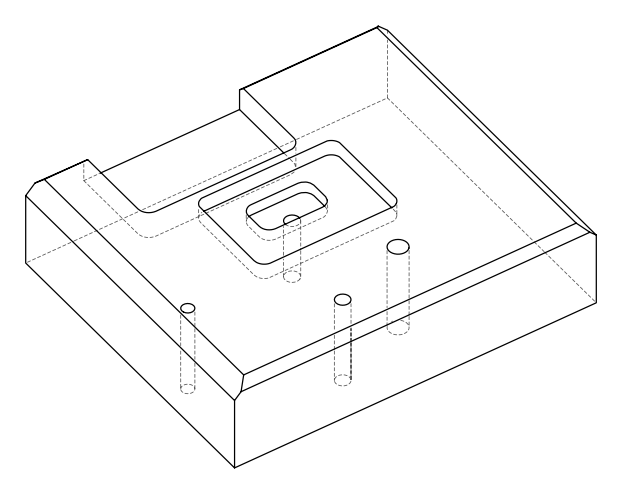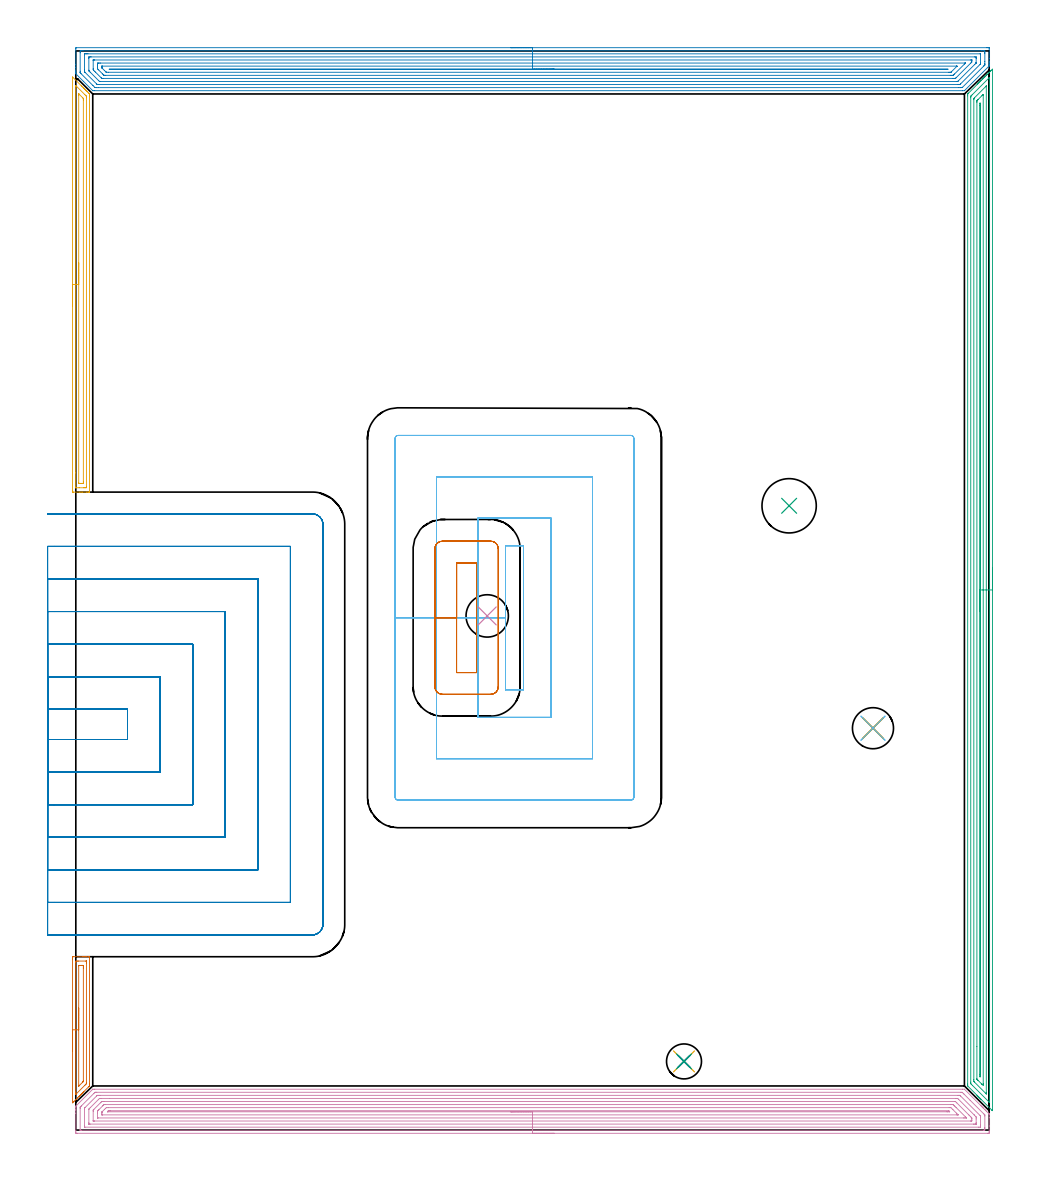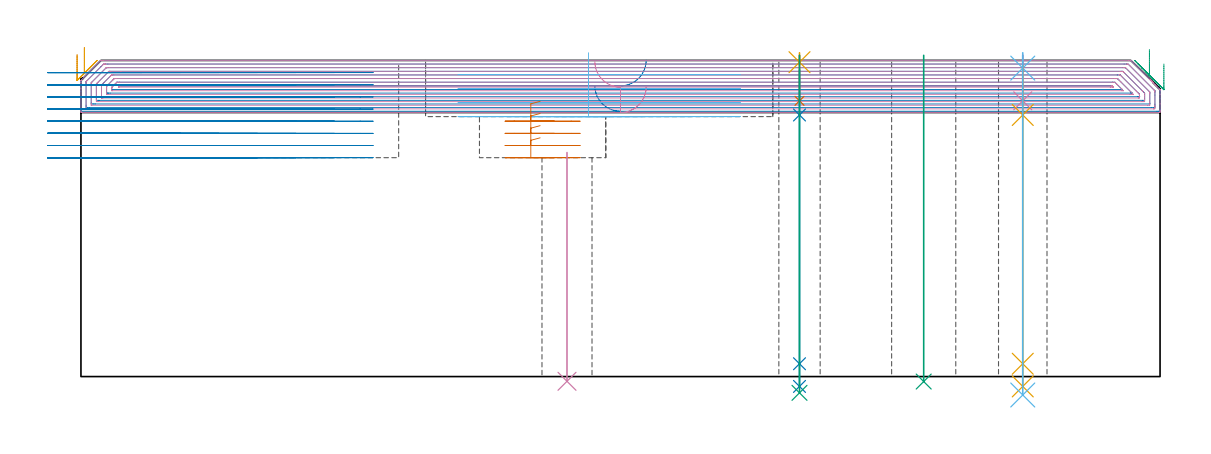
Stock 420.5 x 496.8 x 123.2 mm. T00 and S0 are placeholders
(PLAN: 18 operations, 11 tool changes, 147.8 min)
(1 AREA_MILL | FG_CHAMFER_SURFACE | UGT0205_001 | 1.74 min | 2342 mm3)
(2 AREA_MILL_1 | FG_CHAMFER_SURFACE_1 | UGT0205_001 | 26.77 min | 82457 mm3)
(3 AREA_MILL_2 | FG_CHAMFER_SURFACE_2 | UGT0205_001 | 18.89 min | 31029 mm3)
(4 AREA_MILL_3 | FG_CHAMFER_SURFACE_3 | UGT0205_001 | 26.83 min | 85445 mm3)
(5 AREA_MILL_4 | FG_CHAMFER_SURFACE_4 | UGT0205_001 | 4.72 min | 5791 mm3)
(6 MILL_RECTANGULAR_POCKET | POCKET_RECTANGULAR_STRAIGHT | UGT0201_109 | Follow Part, ap 6.35, ae 75% | 11.81 min | 569100 mm3)
(7 MILL_RECTANGULAR_POCKET_1 | POCKET_RECTANGULAR_STRAIGHT_1 | UGT0201_094 | Follow Part, ap 5, ae 75% | 3.08 min | 68765 mm3)
(8 MILL_SLOT | SLOT_PARTIAL_RECTANGULAR | UGT0201_094 | Follow Part, ap 5, ae 75% | 50.59 min | 999696 mm3)
(9 INDEXABLE_INSERT_DRILL_THROUGH_HOLE_FROM_SOLID | STEP1HOLE | NXT0302_021 | 0.51 min | 60416 mm3)
(10 INDEXABLE_INSERT_DRILL_THROUGH_HOLE_FROM_SOLID_1 | STEP1HOLE_3 | NXT0302_010 | 0.37 min | 25439 mm3)
(11 SPOT_DRILL | STEP1HOLE_1 | NXT0321_9005460120000 | 0.03 min | 53 mm3)
(12 SPOT_DRILL_1 | STEP1HOLE_2 | NXT0321_9005460120000 | 0.05 min | 214 mm3)
(13 DRILL_BLIND_HOLE_INTO_CENTER | STEP1HOLE_1 | NXT0301_076 | 0.07 min | 1247 mm3)
(14 GUN_DRILL_THROUGH_HOLE | STEP1HOLE_1 | UGT0307_007 | 0.6 min | 8473 mm3)
(15 DRILL_TO_ENLARGE_THROUGH_HOLE | STEP1HOLE_1 | UGT0301_285 | 0.53 min | 15285 mm3)
(16 DRILL_BLIND_HOLE_INTO_CENTER_1 | STEP1HOLE_2 | NXT0301_076 | 0.07 min | 1057 mm3)
(17 GUN_DRILL_THROUGH_HOLE_1 | STEP1HOLE_2 | UGT0307_007 | 0.62 min | 8517 mm3)
(18 DRILL_TO_ENLARGE_THROUGH_HOLE_1 | STEP1HOLE_2 | UGT0301_257 | 0.53 min | 24730 mm3)
(TOOL UGT0205_001 | Chamfer Mill 20 x 3 x 45 deg. | D20 FL50 Z2)
(TOOL UGT0201_109 | End Mill 25.4 mm | D25.4 FL25 Z2)
(TOOL UGT0201_094 | End mill 20 mm | D20 FL38 Z4)
(TOOL NXT0302_021 | Index. Insert Drill 25mm [880-D2500L25-05] | D25 PA176 FL125 Z2)
(TOOL NXT0302_010 | Index. Insert Drill 19.5mm [880-D1950L25-05] | D19.5 PA176 FL98 Z2)
(TOOL NXT0321_9005460120000 | NC Spot Drill, 142deg, 12mm, Carbide, Uncoated | D12 PA142 FL30 Z2)
(TOOL NXT0301_076 | Carbide Drill 10.5mm [860.1-1050-032A1-MM 2214] | D10.5 PA140 FL55 Z2)
(TOOL UGT0307_007 | Gun Drill 10 mm | D10 PA130 FL24 Z1)
(TOOL UGT0301_285 | Twist Drill 16.1 mm | D16.1 PA118 FL125 Z2)
(TOOL UGT0301_257 | Twist Drill 18.9 mm | D18.9 PA118 FL135 Z2)
(OP 1 AREA_MILL)
G17 G21 G94 G90
T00 M6
G54
G17 G0 G90 X-1.5 Y36.15 S1061 M3
G43 Z133.2 H0
Z125.4
G94 G1 Y36.188 Z124.528 F250.
Y36.302 Z123.664
Y36.491 Z122.812
Y36.753 Z121.98
Y37.087 Z121.174
Y37.49 Z120.4
Y37.959 Z119.664
Y38.49 Z118.972
Y39.079 Z118.329
Y39.722 Z117.74
Y40.414 Z117.209
Y41.15 Z116.74
Y41.924 Z116.337
Y42.73 Z116.003
Y43.562 Z115.741
Y44.414 Z115.552
Y45.279 Z115.438
Y46.15 Z115.4
Y78.693
X-1.499 Y79.188 Z115.401
X-1.496 Y79.582 Z115.403
X-1.492 Y79.79 Z115.405
X-1.109 Y79.8 Z115.788
X3.277 Z120.171
X3.829 Z120.726
X4.154 Z121.05
X4.706 Z121.602
X5.031 Z121.926
X6.01 Z122.909
X6.158 Y79.797 Z123.05
X6.298 Y79.79 Z123.188
X6.3 Y79.634 Z123.2
Y21.148
X6.295 Y20.311 Z123.194
X6.293 Y20.299 Z123.193
X6.254 Y20.255 Z123.153
X5.909 Y19.907 Z122.806
X3.716 Y17.714 Z120.612
X3.578 Y17.577 Z120.476
X3.418 Y17.417 Z120.315
X3.277 Y17.275 Z120.173
X3.131 Y17.13 Z120.029
X2.987 Y16.986 Z119.885
X2.839 Y16.836 Z119.734
X2.685 Y16.684 Z119.583
X2.556 Y16.555 Z119.454
X2.4 Y16.398 Z119.295
X2.238 Y16.237 Z119.136
X2.125 Y16.124 Z119.023
X1.961 Y15.959 Z118.856
X1.792 Y15.791 Z118.69
X1.523 Y15.522 Z118.421
X1.346 Y15.344 Z118.242
X0.769 Y14.769 Z117.669
X0.061 Y14.061 Z116.96
X-0.887 Y13.112 Z116.011
X-1.335 Y12.666 Z115.565
X-1.493 Y12.519 Z115.406
X-1.5 Y12.666 Z115.4
Y46.15
X-0.086 Z116.814
X-0.085 Y77.253 Z116.815
X-0.084 Y77.402 Z116.816
X-0.079 Y77.765 Z116.821
X0.264 Y77.791 Z117.164
X0.646 Y77.796 Z117.546
X1.132 Y77.8 Z118.032
X4.641 Z121.541
X4.817 Y77.797 Z121.717
X4.847 Y77.795 Z121.747
X4.874 Y77.791 Z121.774
X4.879 Y77.753 Z121.779
X4.884 Y77.553 Z121.784
X4.885 Y77.402 Z121.785
X4.886 Y76.658 Z121.786
X4.885 Y21.669 Z121.785
X4.884 Y21.483 Z121.784
X4.881 Y21.39 Z121.781
X4.879 Y21.348 Z121.779
X4.861 Y21.322 Z121.761
X4.696 Y21.148 Z121.596
X4.424 Y20.874 Z121.324
X4.154 Y20.604 Z121.054
X0.234 Y16.684 Z117.134
X0.075 Y16.527 Z116.975
X-0.004 Y16.452 Z116.896
X-0.069 Y16.392 Z116.831
X-0.079 Y16.528 Z116.821
X-0.082 Y16.684 Z116.818
X-0.085 Y17.151 Z116.815
X-0.086 Y17.428 Z116.814
Y46.15
X1.328 Z118.228
X1.329 Y75.616 Z118.229
X1.33 Y75.715 Z118.23
X1.333 Y75.764 Z118.233
X1.335 Y75.783 Z118.235
X1.349 Y75.794 Z118.249
X2.4 Y75.8 Z119.3
X3.098 Y75.799 Z119.998
X3.277 Y75.795 Z120.177
X3.451 Y75.79 Z120.351
X3.464 Y75.616 Z120.364
X3.468 Y75.423 Z120.368
X3.471 Y74.723 Z120.371
Y74.526
Y22.737
X3.469 Y22.539 Z120.369
X3.464 Y22.408 Z120.364
X3.462 Y22.372 Z120.362
X3.452 Y22.359 Z120.352
X3.425 Y22.328 Z120.325
X3.277 Y22.176 Z120.177
X3.21 Y22.109 Z120.11
X1.355 Y20.255 Z118.255
X1.343 Y20.25 Z118.243
X1.335 Y20.247 Z118.235
X1.332 Y20.255 Z118.232
X1.33 Y20.274 Z118.23
X1.329 Y20.453 Z118.229
X1.328 Y46.15 Z118.228
Y47.022 Z118.267
Y47.887 Z118.38
Y48.738 Z118.569
Y49.57 Z118.832
Y50.376 Z119.165
Y51.15 Z119.568
Y51.886 Z120.037
Y52.578 Z120.568
Y53.221 Z121.157
Y53.811 Z121.801
Y54.342 Z122.493
Y54.81 Z123.228
Y55.213 Z124.002
Y55.547 Z124.808
Y55.809 Z125.64
Y55.998 Z126.492
Y56.112 Z127.357
Y56.15 Z128.228
G0 Z133.2
M5
M2
(OP 2 AREA_MILL_1)
G17 G21 G94 G90
T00 M6
G54
G17 G0 G90 X200.25 Y498.3 S1061 M3
G43 Z133.2 H0
Z113.4
G94 G1 X200.288 Z112.529 F250.
X200.402 Z111.664
X200.591 Z110.812
X200.853 Z109.98
X201.187 Z109.174
X201.59 Z108.4
X202.058 Z107.664
X202.59 Z106.972
X203.179 Z106.329
X203.822 Z105.74
X204.514 Z105.209
X205.25 Z104.74
X206.024 Z104.337
X206.83 Z104.003
X207.662 Z103.741
X208.513 Z103.552
X209.378 Z103.438
X210.25 Z103.4
X419.31
X419.874 Y498.298 Z103.402
X420.432 Y498.294 Z103.404
X420.492 Y498.292 Z103.406
X420.5 Y497.738 Z103.959
Y493.291 Z108.403
Y491.869 Z109.828
Y491.513 Z110.183
Y490.8 Z110.899
Y490.447 Z111.253
Y490.09 Z111.604
X420.499 Y489.911 Z111.781
X420.495 Y489.891 Z111.801
X420.334 Y489.734 Z111.965
X409.218 Y478.617 Z123.08
X409.147 Y478.548 Z123.151
X409.103 Y478.507 Z123.192
X408.254 Y478.5 Z123.2
X8.671
X7.8 Y478.507 Z123.193
X7.777 Y478.523 Z123.177
X3.56 Y482.739 Z118.959
X0.004 Y486.296 Z115.401
X0.002 Y486.304 Z115.393
X0. Y486.587 Z115.109
Y486.889 Z114.811
Y487.243 Z114.456
Y487.955 Z113.74
Y489.201 Z112.496
Y490.623 Z111.072
Y497.738 Z103.959
X0.002 Y498.007 Z103.69
X0.01 Y498.292 Z103.406
X0.296 Y498.299 Z103.399
X210.25 Y498.3 Z103.4
Y496.886 Z104.814
X417.155
X418.051 Y496.884 Z104.816
X418.086 Y496.882 Z104.818
X418.49 Y496.849 Z104.851
X418.497 Y496.44 Z105.26
X418.499 Y495.959 Z105.741
X418.5 Y495.548 Z106.152
Y491.99 Z109.71
Y491.101 Z110.599
X418.497 Y490.623 Z111.077
X418.493 Y490.418 Z111.282
X418.49 Y490.368 Z111.332
X418.471 Y490.333 Z111.367
X418.427 Y490.285 Z111.415
X418.086 Y489.936 Z111.764
X417.985 Y489.835 Z111.865
X408.253 Y480.104 Z121.596
X408.174 Y480.03 Z121.67
X408.09 Y479.951 Z121.749
X407.394 Y479.916 Z121.784
X407.359
X406.502 Y479.914 Z121.786
X10.496
X9.601 Y479.915 Z121.785
X9.565 Y479.916 Z121.784
X8.811 Y479.951 Z121.749
X8.671 Y480.084 Z121.616
X7.909 Y480.841 Z120.859
X7.777 Y480.972 Z120.728
X2.414 Y486.337 Z115.363
X2.055 Y486.705 Z114.995
X2.012 Y486.75 Z114.95
X2.007 Y486.819 Z114.881
X2.003 Y486.929 Z114.771
X2.001 Y487.066 Z114.634
X2. Y487.477 Z114.223
X2.001 Y495.959 Z105.741
X2.002 Y496.369 Z105.331
X2.01 Y496.849 Z104.851
X2.38 Y496.882 Z104.818
X2.414 Y496.883 Z104.817
X3.271 Y496.886 Z104.814
X210.25
Y495.471 Z106.229
X416.298
X416.433 Y495.47 Z106.23
X416.48 Y495.467 Z106.233
X416.487 Y495.466 Z106.234
X416.491 Y495.452 Z106.248
X416.496 Y495.404 Z106.296
X416.499 Y495.271 Z106.429
Y491.313 Z110.387
X416.492 Y490.968 Z110.732
X416.487 Y490.798 Z110.902
X416.298 Y490.598 Z111.102
X407.359 Y481.658 Z120.042
X407.081 Y481.387 Z120.313
X407.037 Y481.348 Z120.352
X407.018 Y481.335 Z120.365
X406.991 Y481.333 Z120.367
X406.867 Y481.33 Z120.37
X406.465 Y481.329 Z120.371
X405.975
X10.862
X10.459 Y481.331 Z120.369
X9.962 Y481.336 Z120.364
X9.865 Y481.346 Z120.354
X9.665 Y481.538 Z120.162
X9.565 Y481.635 Z120.065
X4.202 Y486.998 Z114.702
X4.137 Y487.066 Z114.634
X4.074 Y487.138 Z114.562
X4.01 Y487.218 Z114.482
X4.005 Y487.262 Z114.438
X4.001 Y487.955 Z113.745
X4. Y488.156 Z113.544
X4.001 Y495.07 Z106.63
X4.003 Y495.268 Z106.432
X4.01 Y495.464 Z106.236
X4.202 Y495.467 Z106.233
X4.693 Y495.47 Z106.23
X5.096 Y495.471 Z106.229
X5.586 Y495.472 Z106.228
X210.25 Y495.471 Z106.229
Y494.057 Z107.643
X413.741
X414.414 Y494.052 Z107.648
X414.488 Y494.05 Z107.65
X414.493 Y493.951 Z107.749
X414.497 Y493.735 Z107.965
X414.5 Y493.302 Z108.398
Y491.523 Z110.177
Y491.513 Z110.187
X414.49 Y491.294 Z110.406
X414.482 Y491.243 Z110.457
X414.448 Y491.203 Z110.497
X414.381 Y491.132 Z110.568
X414.192 Y490.941 Z110.759
X413.875 Y490.623 Z111.077
X406.167 Y482.916 Z118.784
X406.081 Y482.832 Z118.868
X406.026 Y482.781 Z118.919
X405.995 Y482.756 Z118.944
X405.955 Y482.75 Z118.95
X405.571 Y482.744 Z118.956
X405.447 Y482.743 Z118.957
X11.229
X11.037 Y482.744 Z118.956
X10.941 Y482.747 Z118.953
X10.921 Y482.749 Z118.951
X10.882 Y482.779 Z118.921
X10.786 Y482.869 Z118.831
X10.459 Y483.19 Z118.51
X6.583 Y487.066 Z114.634
X6.286 Y487.365 Z114.335
X6.093 Y487.563 Z114.137
X6.026 Y487.635 Z114.065
X6.01 Y487.671 Z114.029
X6.006 Y487.725 Z113.975
X6. Y487.945 Z113.755
Y493.281 Z108.419
X6.003 Y493.731 Z107.969
X6.008 Y493.95 Z107.75
X6.013 Y494.05 Z107.65
X6.118 Y494.053 Z107.647
X6.883 Y494.057 Z107.643
X7.007
X210.25
Y492.643 Z109.057
X411.829
X412.483 Y492.64 Z109.06
X412.487 Y492.638 Z109.062
X412.496 Y492.628 Z109.072
Y492.402 Z109.298
X412.492 Y491.742 Z109.958
X412.479 Y491.69 Z110.01
X412.444 Y491.651 Z110.049
X412.312 Y491.513 Z110.187
X412.072 Y491.271 Z110.429
X411.829 Y491.027 Z110.673
X405.199 Y484.398 Z117.302
X405.022 Y484.226 Z117.474
X404.97 Y484.179 Z117.521
X404.95 Y484.164 Z117.536
X404.915 Y484.162 Z117.538
X404.677 Y484.159 Z117.541
X404.026 Y484.157 Z117.543
X403.784
X12.488 Y484.158 Z117.542
X12.247 Y484.16 Z117.54
X12.005 Y484.164 Z117.536
X11.944 Y484.166 Z117.534
X11.91 Y484.197 Z117.503
X11.839 Y484.263 Z117.437
X11.701 Y484.398 Z117.302
X9.033 Y487.066 Z114.634
X8.671 Y487.429 Z114.271
X8.154 Y487.955 Z113.745
X8.01 Y488.124 Z113.576
X8.006 Y488.289 Z113.411
X8.001 Y488.622 Z113.078
Y492.569 Z109.131
X8.002 Y492.611 Z109.089
X8.006 Y492.63 Z109.07
X8.008 Y492.635 Z109.065
X8.026 Y492.637 Z109.063
X8.187 Y492.641 Z109.059
X8.429 Y492.643 Z109.057
X8.671
X210.25
Y491.229 Z110.471
X409.147
X409.434 Y491.227 Z110.473
X409.535 Y491.224 Z110.476
X409.557 Y491.222 Z110.478
X409.55 Y491.21 Z110.49
X409.528 Y491.18 Z110.52
X409.506 Y491.155 Z110.545
X409.298 Y490.946 Z110.754
X409.147 Y490.795 Z110.905
X404.529 Y486.177 Z115.523
X404.156 Y485.806 Z115.894
X404.028 Y485.683 Z116.017
X403.928 Y485.587 Z116.113
X403.784 Y485.578 Z116.122
X403.495 Y485.575 Z116.125
X402.89 Y485.572 Z116.128
X402.604 Y485.571 Z116.129
X13.749
X13.141 Y485.572 Z116.128
X13.054 Y485.574 Z116.126
X13.002 Y485.578 Z116.122
X12.978 Y485.582 Z116.118
X12.954 Y485.603 Z116.097
X12.758 Y485.794 Z115.906
X12.371 Y486.177 Z115.523
X12.247 Y486.301 Z115.399
X10.459 Y488.09 Z113.61
X10.088 Y488.471 Z113.229
X10.01 Y488.573 Z113.127
X10.006 Y488.693 Z113.007
X10.003 Y488.845 Z112.855
X10. Y489.301 Z112.399
Y489.734 Z111.966
Y490.191 Z111.509
X10.002 Y490.623 Z111.077
X10.005 Y491.075 Z110.625
X10.012 Y491.222 Z110.478
X10.155 Y491.224 Z110.476
X10.459 Y491.227 Z110.473
X10.745 Y491.229 Z110.471
X11.353
X210.25
Y489.815 Z111.885
X405.491 Y489.814 Z111.886
X405.571 Y489.813 Z111.887
X405.652 Y489.81 Z111.89
X405.69 Y489.808 Z111.892
X405.662 Y489.769 Z111.931
X405.634 Y489.734 Z111.966
X405.604 Y489.702 Z111.998
X405.571 Y489.668 Z112.032
X402.967 Y487.066 Z114.634
X402.928 Y487.028 Z114.672
X402.89 Y486.994 Z114.706
X402.076 Y486.986 Z114.714
X401.996
X14.929 Y486.985 Z114.715
X14.113 Y486.989 Z114.711
X14.035 Y486.992 Z114.708
X14.014 Y486.995 Z114.705
X13.988 Y487.017 Z114.683
X13.934 Y487.066 Z114.634
X13.141 Y487.856 Z113.844
X12.247 Y488.75 Z112.95
X12.154 Y488.845 Z112.855
X12.064 Y488.941 Z112.759
X12.01 Y489.001 Z112.699
X12.006 Y489.029 Z112.671
X12.002 Y489.089 Z112.612
X12.004 Y489.734 Z111.966
X12.007 Y489.795 Z111.905
X12.009 Y489.805 Z111.895
X12.032 Y489.808 Z111.892
X12.085 Y489.812 Z111.888
X12.166 Y489.814 Z111.886
X210.25 Y489.815 Z111.885
Y488.4 Z113.3
X401.549
X15.375
X210.25
X211.122 Z113.338
X211.986 Z113.451
X212.838 Z113.64
X213.67 Z113.903
X214.476 Z114.236
X215.25 Z114.639
X215.986 Z115.108
X216.678 Z115.639
X217.321 Z116.228
X217.91 Z116.872
X218.441 Z117.564
X218.91 Z118.3
X219.313 Z119.073
X219.647 Z119.879
X219.909 Z120.711
X220.098 Z121.563
X220.212 Z122.428
X220.25 Z123.3
G0 Z133.2
M5
M2
(OP 3 AREA_MILL_2)
G17 G21 G94 G90
T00 M6
G54
G17 G0 G90 X422. Y258.65 S1061 M3
G43 Z133.2 H0
Z121.8
G94 G1 Y258.612 Z120.928 F250.
Y258.498 Z120.064
Y258.309 Z119.212
Y258.047 Z118.38
Y257.713 Z117.574
Y257.31 Z116.8
Y256.842 Z116.064
Y256.31 Z115.372
Y255.721 Z114.729
Y255.078 Z114.14
Y254.386 Z113.608
Y253.65 Z113.14
Y252.876 Z112.737
Y252.07 Z112.403
Y251.238 Z112.141
Y250.386 Z111.952
Y249.522 Z111.838
Y248.65 Z111.8
Y9.079
X421.993 Y8.919 Z111.806
X421.822 Y9.079 Z111.978
X421.795 Y9.104 Z112.004
X416.903 Y13.996 Z116.895
X416.74 Y14.158 Z117.055
X416.581 Y14.317 Z117.216
X416.456 Y14.443 Z117.342
X416.3 Y14.598 Z117.495
X416.149 Y14.75 Z117.649
X416.009 Y14.89 Z117.789
X415.86 Y15.037 Z117.935
X415.716 Y15.183 Z118.082
X415.562 Y15.337 Z118.235
X415.421 Y15.477 Z118.375
X415.283 Y15.615 Z118.514
X415.115 Y15.783 Z118.682
X414.981 Y15.917 Z118.815
X414.851 Y16.048 Z118.947
X410.622 Y20.277 Z123.177
X410.607 Y20.346 Z123.193
X410.6 Y21.146 Z123.2
Y476.153
X410.606 Y476.957 Z123.194
X410.607 Y477.001 Z123.193
X410.65 Y477.047 Z123.15
X411.023 Y477.424 Z122.775
X414.981 Y481.383 Z118.815
X415.116 Y481.517 Z118.682
X415.283 Y481.684 Z118.514
X415.421 Y481.823 Z118.375
X415.562 Y481.964 Z118.235
X415.716 Y482.117 Z118.082
X415.86 Y482.262 Z117.935
X416.009 Y482.41 Z117.788
X416.149 Y482.55 Z117.649
X416.3 Y482.702 Z117.495
X416.456 Y482.857 Z117.341
X416.581 Y482.982 Z117.216
X416.74 Y483.142 Z117.055
X417.25 Y483.65 Z116.549
X417.499 Y483.9 Z116.299
X417.619 Y484.021 Z116.177
X417.954 Y484.354 Z115.846
X418.174 Y484.575 Z115.625
X418.393 Y484.794 Z115.405
X418.499 Y484.9 Z115.297
X418.938 Y485.339 Z114.861
X419.378 Y485.78 Z114.418
X419.586 Y485.986 Z114.214
X419.631 Y486.032 Z114.168
X420.257 Y486.659 Z113.539
X420.47 Y486.87 Z113.33
X421.137 Y487.539 Z112.66
X421.309 Y487.709 Z112.491
X421.374 Y487.774 Z112.426
X421.897 Y488.298 Z111.902
X421.973 Y488.37 Z111.825
X421.995 Y488.383 Z111.804
X422. Y488.37 Z111.8
Y248.65
X420.586 Z113.214
X420.585 Y13.215 Z113.215
Y13.102
X420.58 Y12.833 Z113.22
X420.579 Y12.784 Z113.221
X420.541 Y12.817 Z113.259
X420.495 Y12.858 Z113.305
X420.248 Y13.102 Z113.552
X412.782 Y20.568 Z121.018
X412.21 Y21.147 Z121.59
X412.021 Y21.347 Z121.779
X412.014 Y22.041 Z121.786
Y475.259
X412.016 Y475.649 Z121.784
X412.019 Y475.844 Z121.781
X412.021 Y475.938 Z121.779
X412.057 Y475.996 Z121.743
X412.206 Y476.153 Z121.594
X412.495 Y476.445 Z121.305
X412.782 Y476.732 Z121.018
X420.349 Y484.299 Z113.451
X420.476 Y484.423 Z113.324
X420.566 Y484.507 Z113.234
X420.579 Y484.517 Z113.221
X420.581 Y484.46 Z113.219
X420.585 Y484.313 Z113.215
Y484.198
X420.586 Y484.055 Z113.214
Y248.65
X419.172 Z114.628
X419.171 Y17.334 Z114.629
X419.17 Y16.677 Z114.63
X419.168 Y16.646 Z114.632
Y16.645
X419.126 Y16.677 Z114.674
X418.938 Y16.862 Z114.862
X413.662 Y22.138 Z120.138
X413.466 Y22.337 Z120.334
X413.444 Y22.364 Z120.356
X413.435 Y22.377 Z120.365
X413.433 Y22.414 Z120.367
X413.43 Y22.54 Z120.37
X413.428 Y23.172 Z120.372
X413.429 Y474.365 Z120.371
X413.43 Y474.601 Z120.37
X413.433 Y474.839 Z120.367
X413.435 Y474.904 Z120.365
X413.452 Y474.941 Z120.348
X413.71 Y475.21 Z120.09
X419.123 Y480.623 Z114.677
X419.144 Y480.638 Z114.656
X419.164 Y480.653 Z114.636
X419.166 Y480.623 Z114.634
X419.17 Y480.474 Z114.63
X419.171 Y480.386 Z114.629
X419.172 Y248.65 Z114.628
X417.757 Z116.043
Y21.454
X417.755 Y21.147 Z116.045
X417.75 Y20.567 Z116.05
X417.179 Y21.075 Z116.621
X417.103 Y21.147 Z116.697
X415.314 Y22.935 Z118.486
X415.203 Y23.047 Z118.597
X414.973 Y23.285 Z118.827
X414.849 Y23.418 Z118.951
X414.846 Y23.45 Z118.954
X414.844 Y23.521 Z118.956
X414.843 Y38.421 Z118.957
Y473.164
X414.845 Y473.471 Z118.955
X414.85 Y473.764 Z118.95
X414.859 Y473.899 Z118.941
X414.928 Y473.972 Z118.872
X415.314 Y474.365 Z118.486
X415.368 Y474.419 Z118.432
X417.179 Y476.231 Z116.621
X417.585 Y476.634 Z116.215
X417.656 Y476.702 Z116.144
X417.75 Y476.786 Z116.05
X417.754 Y476.659 Z116.046
X417.757 Y476.46 Z116.043
Y248.65
X416.343 Z117.457
Y25.573
X416.339 Y24.723 Z117.461
X416.337 Y24.685 Z117.463
X416.3 Y24.445 Z117.5
X416.264 Y24.723 Z117.536
X416.26 Y24.763 Z117.54
X416.257 Y25.617 Z117.543
Y25.66
Y471.727
X416.261 Y472.577 Z117.539
X416.263 Y472.615 Z117.537
X416.3 Y472.855 Z117.5
X416.336 Y472.577 Z117.464
X416.339 Y472.537 Z117.461
X416.343 Y471.683 Z117.457
Y471.64
Y248.65
Y247.778 Z117.495
Y246.914 Z117.609
Y246.062 Z117.798
Y245.23 Z118.06
Y244.424 Z118.394
Y243.65 Z118.797
Y242.914 Z119.265
Y242.222 Z119.796
Y241.579 Z120.386
Y240.99 Z121.029
Y240.458 Z121.721
Y239.99 Z122.457
Y239.587 Z123.231
Y239.253 Z124.037
Y238.991 Z124.869
Y238.802 Z125.72
Y238.688 Z126.585
Y238.65 Z127.457
G0 Z133.2
M5
M2
(OP 4 AREA_MILL_3)
G17 G21 G94 G90
T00 M6
G54
G17 G0 G90 X220.25 Y-1.5 S1061 M3
G43 Z133.2 H0
Z112.9
G94 G1 X220.212 Z112.028 F250.
X220.098 Z111.163
X219.909 Z110.312
X219.647 Z109.48
X219.313 Z108.674
X218.91 Z107.9
X218.442 Z107.164
X217.91 Z106.472
X217.321 Z105.829
X216.678 Z105.24
X215.986 Z104.708
X215.25 Z104.24
X214.476 Z103.837
X213.67 Z103.503
X212.838 Z103.241
X211.986 Z103.052
X211.122 Z102.938
X210.25 Z102.9
X0.626
X0.172 Y-1.495 Z102.903
X0.01 Y-1.492 Z102.906
X0.005 Y-1.047 Z103.35
X0. Y-0.43 Z103.968
Y7.768 Z112.163
Y9.179 Z113.575
Y9.532 Z113.927
Y10.238 Z114.637
Y10.854 Z115.253
X0.001 Y10.944 Z115.342
X0.01 Y10.999 Z115.396
X0.061 Y11.062 Z115.46
X7.777 Y18.777 Z123.177
X7.792 Y18.788 Z123.188
X7.803 Y18.793 Z123.193
X8.671 Y18.8 Z123.2
X408.253
X409.097 Y18.793 Z123.193
X409.112 Y18.788 Z123.188
X416.472 Y11.43 Z115.827
X416.607 Y11.295 Z115.691
X416.745 Y11.156 Z115.554
X416.906 Y10.995 Z115.393
X417.048 Y10.854 Z115.249
X417.192 Y10.709 Z115.107
X417.341 Y10.56 Z114.958
X417.489 Y10.413 Z114.808
X417.639 Y10.262 Z114.66
X417.776 Y10.125 Z114.523
X417.93 Y9.972 Z114.367
X418.417 Y9.483 Z113.883
X418.682 Y9.219 Z113.617
X418.811 Y9.091 Z113.487
X419.171 Y8.729 Z113.129
X420.256 Y7.644 Z112.044
X420.47 Y7.427 Z111.825
X420.496 Y7.393 Z111.79
X420.499 Y7.328 Z111.725
X420.5 Y7.283 Z111.681
Y5.652 Z110.048
Y1.862 Z106.258
Y-0.783 Z103.615
X420.497 Y-1.047 Z103.35
X420.49 Y-1.492 Z102.906
X420.328 Y-1.495 Z102.903
X419.874 Y-1.5 Z102.9
X210.25
Y-0.086 Z104.314
X2.414 Y-0.085 Z104.315
X2.332
X2.034 Y-0.079 Z104.321
X2.009 Y-0.075 Z104.325
X2.005 Y-0.052 Z104.348
X2.002 Y-0.018 Z104.382
X2.001 Y0.016 Z104.416
X2. Y0.242 Z104.642
X2.001 Y9.939 Z114.339
X2.007 Y10.413 Z114.813
X2.01 Y10.514 Z114.914
X2.021 Y10.559 Z114.959
X2.05 Y10.593 Z114.993
X2.138 Y10.685 Z115.085
X2.414 Y10.964 Z115.364
X2.58 Y11.131 Z115.531
X8.351 Y16.9 Z121.3
X8.671 Y17.218 Z121.618
X8.8 Y17.339 Z121.739
X8.858 Y17.379 Z121.779
X8.956 Y17.381 Z121.781
X9.159 Y17.384 Z121.784
X9.565 Y17.386 Z121.786
X9.646
X407.44 Y17.385 Z121.785
X407.846 Y17.381 Z121.781
X408.045 Y17.379 Z121.779
X408.253 Y17.186 Z121.586
X408.865 Y16.584 Z120.984
X411.732 Y13.719 Z118.119
X418.086 Y7.364 Z111.764
X418.323 Y7.122 Z111.522
X418.437 Y7.001 Z111.401
X418.49 Y6.943 Z111.343
X418.492 Y6.887 Z111.287
X418.499 Y6.48 Z110.88
X418.5 Y1.19 Z105.59
X418.498 Y0.716 Z105.116
X418.495 Y0.313 Z104.713
X418.483 Y-0.079 Z104.321
X418.086 Y-0.085 Z104.315
X418.005
X210.25 Y-0.086 Z104.314
Y1.328 Z105.728
X4.202 Y1.329 Z105.729
X4.111 Y1.33 Z105.73
X4.039 Y1.333 Z105.733
X4.021 Y1.335 Z105.735
X4.01 Y1.344 Z105.744
X4.007 Y1.399 Z105.799
X4.002 Y1.598 Z105.998
X4. Y1.796 Z106.196
X4.001 Y9.73 Z114.13
X4.005 Y9.929 Z114.329
X4.01 Y10.061 Z114.461
X4.026 Y10.114 Z114.514
X4.052 Y10.144 Z114.544
X4.202 Y10.302 Z114.702
X9.602 Y15.702 Z120.102
X9.774 Y15.871 Z120.271
X9.838 Y15.931 Z120.331
X9.866 Y15.955 Z120.355
X9.915 Y15.965 Z120.365
X10.189 Y15.969 Z120.369
X10.459 Y15.97 Z120.37
X11.08 Y15.971 Z120.371
X406.193
X406.465 Y15.97 Z120.37
X406.738 Y15.968 Z120.368
X406.919 Y15.965 Z120.365
X407.035 Y15.954 Z120.354
X407.359 Y15.642 Z120.042
X416.298 Y6.701 Z111.101
X416.468 Y6.524 Z110.924
X416.487 Y6.502 Z110.902
X416.492 Y6.442 Z110.842
X416.497 Y6.337 Z110.737
X416.499 Y6.204 Z110.604
X416.5 Y6.005 Z110.405
Y5.806 Z110.206
Y2.28 Z106.68
X416.498 Y1.598 Z105.998
X416.496 Y1.403 Z105.803
X416.491 Y1.339 Z105.739
X416.434 Y1.335 Z105.735
X416.298 Y1.333 Z105.733
X415.677 Y1.329 Z105.729
X210.25 Y1.328 Z105.728
Y2.743 Z107.143
X6.616
X6.138 Y2.745 Z107.145
X6.03 Y2.748 Z107.148
X6.014 Y2.749 Z107.149
X6.01 Y2.765 Z107.165
X6.005 Y2.818 Z107.218
X6.002 Y2.924 Z107.324
X6. Y3.35 Z107.75
X6.001 Y9.532 Z113.932
X6.01 Y9.638 Z114.038
X6.087 Y9.726 Z114.126
X6.215 Y9.861 Z114.261
X6.379 Y10.029 Z114.429
X6.762 Y10.413 Z114.813
X10.459 Y14.11 Z118.51
X10.821 Y14.464 Z118.864
X10.898 Y14.538 Z118.938
X11.04 Y14.55 Z118.95
X11.353 Y14.554 Z118.954
X11.621 Y14.556 Z118.956
X15.578 Y14.557 Z118.957
X404.945
X405.571 Y14.555 Z118.955
X405.844 Y14.552 Z118.952
X405.993 Y14.547 Z118.947
X406.311 Y14.236 Z118.636
X406.465 Y14.086 Z118.486
X413.617 Y6.934 Z111.334
X413.663 Y6.887 Z111.287
X414.496 Y6.019 Z110.419
X414.498 Y6.005 Z110.405
X414.5 Y5.134 Z109.534
Y3.371 Z107.771
X414.497 Y2.925 Z107.325
X414.494 Y2.816 Z107.216
X414.49 Y2.763 Z107.163
X414.482 Y2.749 Z107.149
X414.451 Y2.748 Z107.148
X414.241 Y2.745 Z107.145
X413.617 Y2.743 Z107.143
X413.349
X210.25
Y4.157 Z108.557
X8.585
X8.412 Y4.158 Z108.558
X8.066 Y4.164 Z108.564
X8.008 Y4.168 Z108.568
X8.005 Y4.175 Z108.575
X8.002 Y4.198 Z108.598
X8. Y4.242 Z108.642
X8.001 Y8.65 Z113.05
X8.005 Y8.981 Z113.381
X8.01 Y9.146 Z113.546
X8.024 Y9.214 Z113.614
X8.06 Y9.253 Z113.653
X8.331 Y9.532 Z113.932
X11.353 Y12.555 Z116.955
X11.607 Y12.807 Z117.207
X11.862 Y13.058 Z117.458
X11.939 Y13.128 Z117.528
X12.074 Y13.138 Z117.538
X12.162 Y13.142 Z117.542
X12.247 Y13.143 Z117.543
X13.054
X404.677
X404.764 Y13.141 Z117.541
X404.932 Y13.136 Z117.536
X405.032 Y13.058 Z117.458
X405.571 Y12.529 Z116.929
X410.935 Y7.167 Z111.567
X411.215 Y6.887 Z111.287
X411.829 Y6.271 Z110.671
X412.089 Y6.005 Z110.405
X412.326 Y5.755 Z110.155
X412.467 Y5.604 Z110.004
X412.49 Y5.508 Z109.908
X412.498 Y5.346 Z109.746
X412.499 Y5.124 Z109.524
Y4.463 Z108.863
X412.494 Y4.242 Z108.642
X412.49 Y4.166 Z108.566
X412.175 Y4.16 Z108.56
X412.002 Y4.157 Z108.557
X210.25
Y5.571 Z109.971
X10.459
X10.004 Y5.572 Z109.972
X10.003 Y5.573 Z109.973
X10.001 Y5.576 Z109.976
Y7.768 Z112.168
X10.002 Y8.219 Z112.619
X10.01 Y8.65 Z113.05
X10.018 Y8.759 Z113.159
X10.088 Y8.833 Z113.233
X10.178 Y8.927 Z113.327
X10.459 Y9.211 Z113.611
X10.62 Y9.373 Z113.773
X12.396 Y11.148 Z115.548
X12.543 Y11.295 Z115.695
X12.842 Y11.59 Z115.99
X12.945 Y11.689 Z116.089
X12.981 Y11.721 Z116.121
X13.031 Y11.724 Z116.124
X13.141 Y11.726 Z116.126
X13.595 Y11.728 Z116.128
X402.89
X403.346 Y11.726 Z116.126
X403.783 Y11.722 Z116.122
X403.923 Y11.717 Z116.117
X404.068 Y11.577 Z115.977
X404.356 Y11.295 Z115.695
X404.677 Y10.975 Z115.375
X405.239 Y10.413 Z114.813
X409.646 Y6.005 Z110.405
X410.041 Y5.606 Z110.006
X410.061 Y5.578 Z109.978
X410.041 Y5.577 Z109.977
X409.586 Y5.573 Z109.973
X409.147 Y5.571 Z109.971
X408.693
X210.25
Y6.985 Z111.385
X12.247 Y6.986 Z111.386
X12.146
X12.053 Y6.99 Z111.39
X12.014 Y6.992 Z111.392
X12.007 Y7.013 Z111.413
X12.003 Y7.04 Z111.44
X12. Y7.13 Z111.53
Y7.768 Z112.168
X12.002 Y8.01 Z112.41
X12.01 Y8.255 Z112.655
X12.017 Y8.308 Z112.708
X12.037 Y8.332 Z112.732
X12.091 Y8.391 Z112.791
X12.247 Y8.55 Z112.95
X13.185 Y9.488 Z113.888
X13.229 Y9.532 Z113.932
X13.635 Y9.926 Z114.326
X14.035 Y10.308 Z114.708
X14.139 Y10.31 Z114.71
X14.929 Y10.314 Z114.714
X15.028 Y10.315 Z114.715
X402.096 Y10.314 Z114.714
X402.89 Y10.307 Z114.707
X403.671 Y9.532 Z113.932
X403.783 Y9.42 Z113.82
X405.435 Y7.768 Z112.168
X405.571 Y7.631 Z112.031
X406.175 Y7.016 Z111.416
X406.197 Y6.991 Z111.391
X406.17 Y6.989 Z111.389
X406.085 Y6.987 Z111.387
X405.914 Y6.986 Z111.386
X405.571 Y6.985 Z111.385
X210.25
Y8.399 Z112.799
X14.929 Y8.4 Z112.8
X14.675 Y8.401 Z112.801
X14.603 Y8.403 Z112.803
X14.574 Y8.405 Z112.805
X14.614 Y8.455 Z112.855
X14.734 Y8.584 Z112.984
X14.797 Y8.65 Z113.05
X14.862 Y8.716 Z113.116
X14.929 Y8.781 Z113.181
X15.018 Y8.863 Z113.263
X15.054 Y8.894 Z113.294
X15.089 Y8.896 Z113.296
X15.249 Y8.899 Z113.299
X15.569 Y8.9 Z113.3
X15.823 Y8.901 Z113.301
X401.742 Y8.9 Z113.3
X401.805 Y8.899 Z113.299
X401.836 Y8.897 Z113.297
X401.847 Y8.894 Z113.294
X401.88 Y8.866 Z113.266
X401.996 Y8.757 Z113.157
X402.1 Y8.65 Z113.05
X402.2 Y8.541 Z112.941
X402.317 Y8.406 Z112.806
X402.246 Y8.403 Z112.803
X401.996 Y8.401 Z112.801
X401.356 Y8.4 Z112.8
X401.102 Y8.399 Z112.799
X210.25
X209.378 Z112.838
X208.514 Z112.951
X207.662 Z113.14
X206.83 Z113.403
X206.024 Z113.736
X205.25 Z114.139
X204.514 Z114.608
X203.822 Z115.139
X203.179 Z115.728
X202.59 Z116.372
X202.058 Z117.064
X201.59 Z117.799
X201.187 Z118.573
X200.853 Z119.379
X200.591 Z120.211
X200.402 Z121.063
X200.288 Z121.928
X200.25 Z122.799
G0 Z133.2
M5
M2
(OP 5 AREA_MILL_4)
G17 G21 G94 G90
T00 M6
G54
G17 G0 G90 X-1.5 Y379.25 S1061 M3
G43 Z133.2 H0
Z125.4
G94 G1 Y379.288 Z124.528 F250.
Y379.402 Z123.664
Y379.591 Z122.812
Y379.853 Z121.98
Y380.187 Z121.174
Y380.59 Z120.4
Y381.058 Z119.664
Y381.59 Z118.972
Y382.179 Z118.329
Y382.822 Z117.74
Y383.514 Z117.209
Y384.25 Z116.74
Y385.024 Z116.337
Y385.83 Z116.003
Y386.662 Z115.741
Y387.513 Z115.552
Y388.378 Z115.438
Y389.25 Z115.4
Y484.568
X-1.496 Y484.766 Z115.404
X-1.494 Y484.782 Z115.405
X-1.401 Y484.702 Z115.498
X2.504 Y480.796 Z119.404
X2.839 Y480.463 Z119.735
X3.34 Y479.96 Z120.24
X3.553 Y479.748 Z120.451
X3.716 Y479.587 Z120.611
X3.873 Y479.428 Z120.771
X3.999 Y479.302 Z120.897
X4.154 Y479.148 Z121.049
X4.305 Y478.996 Z121.203
X4.445 Y478.857 Z121.342
X4.593 Y478.709 Z121.488
X4.737 Y478.565 Z121.634
X4.89 Y478.411 Z121.788
X5.031 Y478.271 Z121.927
X5.168 Y478.133 Z122.066
X5.336 Y477.965 Z122.234
X5.909 Y477.393 Z122.805
X6.226 Y477.073 Z123.124
X6.294 Y477.001 Z123.192
X6.3 Y476.182 Z123.2
Y293.848
X6.298 Y293.71 Z123.189
X6.172 Y293.702 Z123.064
X6.04 Y293.7 Z122.939
X5.613 Z122.512
X5.031 Z121.926
X2.986 Z119.884
X2.4 Z119.295
X1.816 Z118.711
X-1.109 Y293.701 Z115.788
X-1.327 Y293.704 Z115.57
X-1.492 Y293.71 Z115.405
X-1.496 Y293.9 Z115.402
X-1.499 Y294.294 Z115.401
X-1.5 Y389.25 Z115.4
X-0.086 Z116.814
X-0.085 Y480.491 Z116.815
X-0.084 Y480.64 Z116.816
X-0.08 Y480.864 Z116.82
X-0.079 Y480.907 Z116.821
X-0.057 Y480.895 Z116.843
X-0.013 Y480.855 Z116.887
X0.209 Y480.64 Z117.109
X4.154 Y476.695 Z121.054
X4.665 Y476.182 Z121.565
X4.839 Y475.999 Z121.739
X4.879 Y475.945 Z121.779
X4.881 Y475.902 Z121.781
X4.883 Y475.81 Z121.783
X4.885 Y475.439 Z121.785
X4.886 Y475.29 Z121.786
X4.885 Y296.226 Z121.785
X4.884 Y296.077 Z121.784
X4.879 Y295.715 Z121.779
X4.521 Y295.704 Z121.421
X4.154 Y295.702 Z121.054
X3.648 Y295.7 Z120.548
X1.523 Z118.423
X0.139 Z117.039
X-0.02 Y295.702 Z116.88
X-0.046 Y295.704 Z116.854
X-0.071 Y295.71 Z116.829
X-0.079 Y295.716 Z116.821
X-0.081 Y295.735 Z116.819
X-0.085 Y295.928 Z116.815
X-0.086 Y302.597 Z116.814
Y389.25
X1.329 Z118.229
Y476.379
X1.33 Y476.577 Z118.23
X1.336 Y476.971 Z118.236
X1.338 Y477.052 Z118.238
X1.363 Y477.031 Z118.263
X1.424 Y476.974 Z118.324
X1.523 Y476.878 Z118.423
X3.11 Y475.29 Z120.01
X3.277 Y475.12 Z120.177
X3.449 Y474.939 Z120.349
X3.464 Y474.596 Z120.364
X3.469 Y474.399 Z120.369
X3.471 Y474.202 Z120.371
Y298.554
X3.469 Y297.86 Z120.369
X3.467 Y297.762 Z120.367
X3.465 Y297.72 Z120.365
X3.427 Y297.708 Z120.327
X3.277 Y297.704 Z120.177
X2.557 Y297.7 Z119.457
X2.4 Z119.3
X1.68 Z118.58
X1.523 Y297.704 Z118.423
X1.366 Y297.71 Z118.266
X1.335 Y297.715 Z118.235
X1.332 Y297.742 Z118.232
X1.33 Y297.794 Z118.23
X1.329 Y297.86 Z118.229
X1.328 Y298.058 Z118.228
X1.329 Y389.25 Z118.229
Y390.122 Z118.267
Y390.986 Z118.38
Y391.838 Z118.569
Y392.67 Z118.832
Y393.476 Z119.165
Y394.25 Z119.568
Y394.986 Z120.037
Y395.678 Z120.568
Y396.321 Z121.157
Y396.91 Z121.801
Y397.441 Z122.493
Y397.91 Z123.229
Y398.313 Z124.002
Y398.647 Z124.808
Y398.909 Z125.64
Y399.098 Z126.492
Y399.212 Z127.357
Y399.25 Z128.229
G0 Z133.2
M5
M2
(OP 6 MILL_RECTANGULAR_POCKET)
G17 G21 G94 G90
T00 M6
G54
G17 G0 G90 X197.8 Y267.479 S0 M3
G43 Z133.2 H0
Z126.2
G94 G1 Y235.85 Z117.725 F250.
Y202.7 F500.
X206.1
Y269.
X197.8
Y235.85
X185.1
Y190.
X218.8
Y281.7
X185.1
Y235.85
X166.05
Y170.95
X237.85
Y300.75
X166.05
Y235.85
X147.
Y153.3
G3 X148.4 Y151.9 R1.4
G1 X255.5
G3 X256.9 Y153.3 R1.4
G1 Y318.4
G3 X255.5 Y319.8 R1.4
G1 X148.4
G3 X147. Y318.4 R1.4
G1 Y235.85
Y234.85
G0 X197.8 Y267.479 Z120.725
G1 Y235.85 Z112.25 F250.
Y202.7 F500.
X206.1
Y269.
X197.8
Y235.85
X185.1
Y190.
X218.8
Y281.7
X185.1
Y235.85
X166.05
Y170.95
X237.85
Y300.75
X166.05
Y235.85
X147.
Y153.3
G3 X148.4 Y151.9 R1.4
G1 X255.5
G3 X256.9 Y153.3 R1.4
G1 Y318.4
G3 X255.5 Y319.8 R1.4
G1 X148.4
G3 X147. Y318.4 R1.4
G1 Y235.85
Y234.85
G0 X197.8 Y267.479 Z115.25
G1 Y235.85 Z106.775 F250.
Y202.7 F500.
X206.1
Y269.
X197.8
Y235.85
X185.1
Y190.
X218.8
Y281.7
X185.1
Y235.85
X166.05
Y170.95
X237.85
Y300.75
X166.05
Y235.85
X147.
Y153.3
G3 X148.4 Y151.9 R1.4
G1 X255.5
G3 X256.9 Y153.3 R1.4
G1 Y318.4
G3 X255.5 Y319.8 R1.4
G1 X148.4
G3 X147. Y318.4 R1.4
G1 Y235.85
Y234.85
G0 X197.8 Y267.479 Z109.775
G1 Y235.85 Z101.3 F250.
Y202.7 F500.
X206.1
Y269.
X197.8
Y235.85
X185.1
Y190.
X218.8
Y281.7
X185.1
Y235.85
X166.05
Y170.95
X237.85
Y300.75
X166.05
Y235.85
X147.
Y153.3
G3 X148.4 Y151.9 R1.4
G1 X255.5
G3 X256.9 Y153.3 R1.4
G1 Y318.4
G3 X255.5 Y319.8 R1.4
G1 X148.4
G3 X147. Y318.4 R1.4
G1 Y235.85
Y234.85
G0 Z133.2
M5
M2
(OP 7 MILL_RECTANGULAR_POCKET_1)
G17 G21 G94 G90
T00 M6
G54
G17 G0 G90 X178.927 Y261.1 S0 M3
G43 Z133.2 H0
Z107.25
G94 G1 X175.3 Z106.278 F250.
Y235.85 Z99.512
Y210.6 F500.
X184.5
Y261.1
X175.3
Y235.85
X165.3
Y204.1
G3 X168.8 Y200.6 R3.5
G1 X191.
G3 X194.5 Y204.1 R3.5
G1 Y267.6
G3 X191. Y271.1 R3.5
G1 X168.8
G3 X165.3 Y267.6 R3.5
G1 Y235.85
Y234.85
G0 X178.927 Y261.1 Z102.512
G1 X175.3 Z101.541 F250.
Y235.85 Z94.775
Y210.6 F500.
X184.5
Y261.1
X175.3
Y235.85
X165.3
Y204.1
G3 X168.8 Y200.6 R3.5
G1 X191.
G3 X194.5 Y204.1 R3.5
G1 Y267.6
G3 X191. Y271.1 R3.5
G1 X168.8
G3 X165.3 Y267.6 R3.5
G1 Y235.85
Y234.85
G0 X178.927 Y261.1 Z97.775
G1 X175.3 Z96.803 F250.
Y235.85 Z90.037
Y210.6 F500.
X184.5
Y261.1
X175.3
Y235.85
X165.3
Y204.1
G3 X168.8 Y200.6 R3.5
G1 X191.
G3 X194.5 Y204.1 R3.5
G1 Y267.6
G3 X191. Y271.1 R3.5
G1 X168.8
G3 X165.3 Y267.6 R3.5
G1 Y235.85
Y234.85
G0 X178.927 Y261.1 Z93.037
G1 X175.3 Z92.066 F250.
Y235.85 Z85.3
Y210.6 F500.
X184.5
Y261.1
X175.3
Y235.85
X165.3
Y204.1
G3 X168.8 Y200.6 R3.5
G1 X191.
G3 X194.5 Y204.1 R3.5
G1 Y267.6
G3 X191. Y271.1 R3.5
G1 X168.8
G3 X165.3 Y267.6 R3.5
G1 Y235.85
Y234.85
G0 Z133.2
M5
M2
(OP 8 MILL_SLOT)
G17 G21 G94 G90
T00 M6
G54
G17 G0 G90 X-13. Y179.8 S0 M3
G43 Z133.2 H0
Z118.462
G94 G1 X-10. F250.
X23.8 F500.
Y193.7
X-10.
X-13. F250.
Y164.8
X-10.
X38.8 F500.
Y208.7
X-10.
X-13. F250.
Y149.8
X-10.
X53.8 F500.
Y223.7
X-10.
X-13. F250.
Y134.8
X-10.
X68.8 F500.
Y238.7
X-10.
X-13. F250.
Y119.8
X-10.
X83.8 F500.
Y253.7
X-10.
X-13. F250.
Y104.8
X-10.
X98.8 F500.
Y268.7
X-10.
X-13. F250.
Y89.8
X-10.
X108.8 F500.
G3 X113.8 Y94.8 R5.
G1 Y278.7
G3 X108.8 Y283.7 R5.
G1 X-10.
X-13. F250.
G0 Y179.8 Z113.725
G1 X-10.
X23.8 F500.
Y193.7
X-10.
X-13. F250.
Y164.8
X-10.
X38.8 F500.
Y208.7
X-10.
X-13. F250.
Y149.8
X-10.
X53.8 F500.
Y223.7
X-10.
X-13. F250.
Y134.8
X-10.
X68.8 F500.
Y238.7
X-10.
X-13. F250.
Y119.8
X-10.
X83.8 F500.
Y253.7
X-10.
X-13. F250.
Y104.8
X-10.
X98.8 F500.
Y268.7
X-10.
X-13. F250.
Y89.8
X-10.
X108.8 F500.
G3 X113.8 Y94.8 R5.
G1 Y278.7
G3 X108.8 Y283.7 R5.
G1 X-10.
X-13. F250.
G0 Y179.8 Z108.987
G1 X-10.
X23.8 F500.
Y193.7
X-10.
X-13. F250.
Y164.8
X-10.
X38.8 F500.
Y208.7
X-10.
X-13. F250.
Y149.8
X-10.
X53.8 F500.
Y223.7
X-10.
X-13. F250.
Y134.8
X-10.
X68.8 F500.
Y238.7
X-10.
X-13. F250.
Y119.8
X-10.
X83.8 F500.
Y253.7
X-10.
X-13. F250.
Y104.8
X-10.
X98.8 F500.
Y268.7
X-10.
X-13. F250.
Y89.8
X-10.
X108.8 F500.
G3 X113.8 Y94.8 R5.
G1 Y278.7
G3 X108.8 Y283.7 R5.
G1 X-10.
X-13. F250.
G0 Y179.8 Z104.25
G1 X-10.
X23.8 F500.
Y193.7
X-10.
X-13. F250.
Y164.8
X-10.
X38.8 F500.
Y208.7
X-10.
X-13. F250.
Y149.8
X-10.
X53.8 F500.
Y223.7
X-10.
X-13. F250.
Y134.8
X-10.
X68.8 F500.
Y238.7
X-10.
X-13. F250.
Y119.8
X-10.
X83.8 F500.
Y253.7
X-10.
X-13. F250.
Y104.8
X-10.
X98.8 F500.
Y268.7
X-10.
X-13. F250.
Y89.8
X-10.
X108.8 F500.
G3 X113.8 Y94.8 R5.
G1 Y278.7
G3 X108.8 Y283.7 R5.
G1 X-10.
X-13. F250.
G0 Y179.8 Z99.512
G1 X-10.
X23.8 F500.
Y193.7
X-10.
X-13. F250.
Y164.8
X-10.
X38.8 F500.
Y208.7
X-10.
X-13. F250.
Y149.8
X-10.
X53.8 F500.
Y223.7
X-10.
X-13. F250.
Y134.8
X-10.
X68.8 F500.
Y238.7
X-10.
X-13. F250.
Y119.8
X-10.
X83.8 F500.
Y253.7
X-10.
X-13. F250.
Y104.8
X-10.
X98.8 F500.
Y268.7
X-10.
X-13. F250.
Y89.8
X-10.
X108.8 F500.
G3 X113.8 Y94.8 R5.
G1 Y278.7
G3 X108.8 Y283.7 R5.
G1 X-10.
X-13. F250.
G0 Y179.8 Z94.775
G1 X-10.
X23.8 F500.
Y193.7
X-10.
X-13. F250.
Y164.8
X-10.
X38.8 F500.
Y208.7
X-10.
X-13. F250.
Y149.8
X-10.
X53.8 F500.
Y223.7
X-10.
X-13. F250.
Y134.8
X-10.
X68.8 F500.
Y238.7
X-10.
X-13. F250.
Y119.8
X-10.
X83.8 F500.
Y253.7
X-10.
X-13. F250.
Y104.8
X-10.
X98.8 F500.
Y268.7
X-10.
X-13. F250.
Y89.8
X-10.
X108.8 F500.
G3 X113.8 Y94.8 R5.
G1 Y278.7
G3 X108.8 Y283.7 R5.
G1 X-10.
X-13. F250.
G0 Y179.8 Z90.037
G1 X-10.
X23.8 F500.
Y193.7
X-10.
X-13. F250.
Y164.8
X-10.
X38.8 F500.
Y208.7
X-10.
X-13. F250.
Y149.8
X-10.
X53.8 F500.
Y223.7
X-10.
X-13. F250.
Y134.8
X-10.
X68.8 F500.
Y238.7
X-10.
X-13. F250.
Y119.8
X-10.
X83.8 F500.
Y253.7
X-10.
X-13. F250.
Y104.8
X-10.
X98.8 F500.
Y268.7
X-10.
X-13. F250.
Y89.8
X-10.
X108.8 F500.
G3 X113.8 Y94.8 R5.
G1 Y278.7
G3 X108.8 Y283.7 R5.
G1 X-10.
X-13. F250.
G0 Y179.8 Z85.3
G1 X-10.
X23.8 F500.
Y193.7
X-10.
X-13. F250.
Y164.8
X-10.
X38.8 F500.
Y208.7
X-10.
X-13. F250.
Y149.8
X-10.
X53.8 F500.
Y223.7
X-10.
X-13. F250.
Y134.8
X-10.
X68.8 F500.
Y238.7
X-10.
X-13. F250.
Y119.8
X-10.
X83.8 F500.
Y253.7
X-10.
X-13. F250.
Y104.8
X-10.
X98.8 F500.
Y268.7
X-10.
X-13. F250.
Y89.8
X-10.
X108.8 F500.
G3 X113.8 Y94.8 R5.
G1 Y278.7
G3 X108.8 Y283.7 R5.
G1 X-10.
X-13. F250.
G0 Z133.2
M5
M2
(OP 9 INDEXABLE_INSERT_DRILL_THROUGH_HOLE_FROM_SOLID)
G17 G21 G94 G90
T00 M6
G54
G17 G0 G90 X328.4 Y287.4 S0 M3
G43 Z133.2 H1
G94 G81 G98 Z-1.937 F250. R125.2
G80
M5
M2
(OP 10 INDEXABLE_INSERT_DRILL_THROUGH_HOLE_FROM_SOLID_1)
G17 G21 G94 G90
T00 M6
G54
G17 G0 G90 X189.4 Y236.7 S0 M3
G43 Z133.2 H1
G94 G81 G98 Z-1.84 F250. R87.3
G80
M5
M2
(OP 11 SPOT_DRILL)
G17 G21 G94 G90
T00 M6
G54
G17 G0 G90 X280. Y31.6 S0 M3
G43 Z133.2 H0
G94 G81 G98 Z122.507 F250. R126.2
G80
M5
M2
(OP 12 SPOT_DRILL_1)
G17 G21 G94 G90
T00 M6
G54
G17 G0 G90 X367. Y185. S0 M3
G43 Z133.2 H0
G94 G81 G98 Z120.2 F250. R126.2
G80
M5
M2
(OP 13 DRILL_BLIND_HOLE_INTO_CENTER)
G17 G21 G94 G90
T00 M6
G54
G17 G0 G90 X280. Y31.6 S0 M3
G43 Z133.2 H1
G94 G81 G98 Z107.45 F250. R125.2
G80
M5
M2
(OP 14 GUN_DRILL_THROUGH_HOLE)
G17 G21 G94 G90
T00 M6
G54
G17 G0 G90 X280. Y31.6 M8
G43 Z133.2 H0
Z119.534
S716 M3
G94 G1 Z101.938 F125. M26
G4 X.084
Z5. F250.
G4 X.084
Z-3.832 F125.
G4 X.084
M5
M9
G0 Z119.534
Z133.2
M2
(OP 15 DRILL_TO_ENLARGE_THROUGH_HOLE)
G17 G21 G94 G90
T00 M6
G54
G17 G0 G90 X280. Y31.6 S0 M3
G43 Z133.2 H0
G94 G73 G98 Z-6.337 F250. Q14.393 R125.2
G80
M5
M2
(OP 16 DRILL_BLIND_HOLE_INTO_CENTER_1)
G17 G21 G94 G90
T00 M6
G54
G17 G0 G90 X367. Y185. S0 M3
G43 Z133.2 H1
G94 G81 G98 Z107.45 F250. R125.2
G80
M5
M2
(OP 17 GUN_DRILL_THROUGH_HOLE_1)
G17 G21 G94 G90
T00 M6
G54
G17 G0 G90 X367. Y185. M8
G43 Z133.2 H0
Z121.319
S716 M3
G94 G1 Z101.938 F125. M26
G4 X.084
Z5. F250.
G4 X.084
Z-3.832 F125.
G4 X.084
M5
M9
G0 Z121.319
Z133.2
M2
(OP 18 DRILL_TO_ENLARGE_THROUGH_HOLE_1)
G17 G21 G94 G90
T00 M6
G54
G17 G0 G90 X367. Y185. S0 M3
G43 Z133.2 H0
G94 G73 G98 Z-7.178 F250. Q18.625 R125.2
G80
M5
M2
